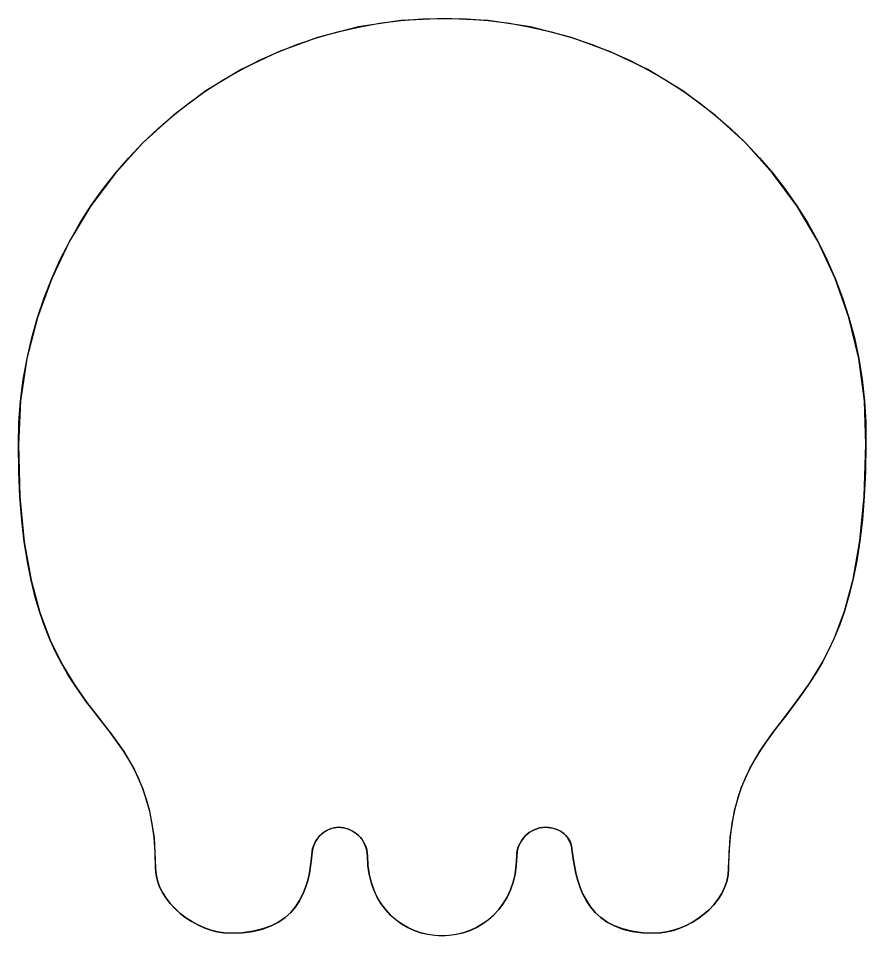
# Model space of a CAD drawing. Extents: x 39 to 178, y 61 to 211.
import ezdxf

# ---------------------------------------------------------------- set-up
doc = ezdxf.new("R2010")
doc.units = 0
doc.layers.add('SVG8', color=7, linetype='CONTINUOUS')

# ---------------------------------------------------------------- blocks, each defined once
blk = doc.blocks.new('BLOCK_3')
at = {"layer": 'SVG8', "color": 7}
blk.add_lwpolyline([(108.52, 211.41), (101.38, 211.06), (94.45, 210), (87.76, 208.29), (81.35, 205.95), (75.25, 203.02), (69.5, 199.53), (64.14, 195.53), (59.19, 191.03), (54.7, 186.08), (50.69, 180.72), (47.2, 174.97), (44.27, 168.87), (41.93, 162.46), (40.22, 155.78), (39.17, 148.84), (38.81, 141.7), (39.06, 133.12), (39.77, 125.78), (40.88, 119.51), (42.31, 114.19), (44.01, 109.67), (45.91, 105.81), (47.94, 102.47), (50.03, 99.5), (52.13, 96.77), (54.15, 94.13), (56.05, 91.45), (57.75, 88.58), (59.19, 85.37), (60.29, 81.7), (61.01, 77.41), (61.26, 72.37), (61.33, 71.34), (61.56, 70.33), (61.91, 69.34), (62.39, 68.38), (62.98, 67.46), (63.67, 66.58), (64.44, 65.76), (65.3, 64.99), (66.21, 64.28), (67.18, 63.65), (68.19, 63.09), (69.23, 62.62), (70.29, 62.25), (71.36, 61.97), (72.42, 61.8), (73.47, 61.74), (75.43, 61.82), (77.19, 62.05), (78.77, 62.43), (80.16, 62.94), (81.38, 63.57), (82.45, 64.31), (83.37, 65.15), (84.15, 66.07), (84.81, 67.07), (85.36, 68.12), (85.8, 69.23), (86.15, 70.38), (86.42, 71.55), (86.62, 72.74), (86.77, 73.94), (86.86, 75.13), (86.95, 75.56), (87.08, 75.98), (87.24, 76.37), (87.43, 76.74), (87.64, 77.09), (87.89, 77.41), (88.15, 77.71), (88.44, 77.99), (88.74, 78.23), (89.06, 78.45), (89.39, 78.63), (89.74, 78.79), (90.1, 78.91), (90.46, 79), (90.82, 79.05), (91.19, 79.07), (91.64, 79.05), (92.07, 78.98), (92.51, 78.87), (92.93, 78.72), (93.34, 78.53), (93.73, 78.3), (94.1, 78.04), (94.44, 77.74), (94.76, 77.41), (95.05, 77.05), (95.3, 76.66), (95.51, 76.24), (95.69, 75.8), (95.81, 75.34), (95.89, 74.85), (95.92, 74.34), (95.99, 72.83), (96.19, 71.41), (96.51, 70.07), (96.94, 68.82), (97.48, 67.66), (98.12, 66.59), (98.85, 65.62), (99.66, 64.74), (100.55, 63.96), (101.5, 63.28), (102.51, 62.69), (103.56, 62.21), (104.66, 61.83), (105.8, 61.56), (106.95, 61.4), (108.13, 61.34), (109.31, 61.4), (110.46, 61.56), (111.6, 61.83), (112.7, 62.21), (113.75, 62.69), (114.76, 63.28), (115.71, 63.96), (116.6, 64.74), (117.41, 65.62), (118.14, 66.59), (118.78, 67.66), (119.32, 68.82), (119.75, 70.07), (120.07, 71.41), (120.27, 72.83), (120.34, 74.34), (120.36, 74.78), (120.43, 75.22), (120.54, 75.66), (120.69, 76.08), (120.88, 76.49), (121.11, 76.88), (121.37, 77.25), (121.67, 77.59), (122, 77.91), (122.36, 78.2), (122.75, 78.45), (123.17, 78.66), (123.61, 78.83), (124.07, 78.96), (124.56, 79.04), (125.07, 79.07), (125.51, 79.05), (125.93, 79), (126.34, 78.91), (126.74, 78.79), (127.12, 78.63), (127.48, 78.45), (127.81, 78.23), (128.12, 77.99), (128.4, 77.71), (128.65, 77.41), (128.87, 77.09), (129.06, 76.74), (129.2, 76.37), (129.31, 75.98), (129.38, 75.56), (129.4, 75.13), (129.56, 73.94), (129.77, 72.74), (130.02, 71.55), (130.33, 70.38), (130.71, 69.23), (131.18, 68.12), (131.74, 67.07), (132.4, 66.07), (133.18, 65.15), (134.09, 64.31), (135.13, 63.57), (136.32, 62.94), (137.67, 62.43), (139.2, 62.05), (140.9, 61.82), (142.79, 61.74), (143.84, 61.79), (144.9, 61.95), (145.97, 62.21), (147.03, 62.57), (148.07, 63.01), (149.08, 63.54), (150.05, 64.15), (150.97, 64.84), (151.82, 65.59), (152.59, 66.41), (153.28, 67.29), (153.87, 68.22), (154.35, 69.2), (154.7, 70.22), (154.93, 71.28), (155, 72.37), (155.26, 77.48), (155.97, 81.83), (157.07, 85.55), (158.51, 88.8), (160.21, 91.7), (162.11, 94.41), (164.13, 97.06), (166.23, 99.8), (168.32, 102.76), (170.35, 106.09), (172.25, 109.93), (173.95, 114.41), (175.38, 119.69), (176.49, 125.91), (177.2, 133.19), (177.45, 141.7), (177.23, 148.84), (176.3, 155.78), (174.69, 162.46), (172.44, 168.87), (169.59, 174.97), (166.17, 180.72), (162.21, 186.08), (157.76, 191.03), (152.85, 195.53), (147.51, 199.53), (141.77, 203.02), (135.69, 205.95), (129.29, 208.29), (122.6, 210), (115.67, 211.06), (108.52, 211.41), (108.52, 211.41)], dxfattribs=at)
at = {"layer": 'SVG8'}
blk.add_open_spline([(108.52, 211.41), (69.92, 211.41), (38.81, 180.3), (38.81, 141.7), (38.81, 92.46), (61.26, 101.52), (61.26, 72.37), (61.26, 66.86), (67.95, 61.74), (73.47, 61.74), (84.5, 61.74), (86.47, 68.83), (86.86, 75.13), (87.25, 77.49), (89.22, 79.07), (91.19, 79.07), (93.56, 79.07), (95.92, 77.1), (95.92, 74.34), (95.92, 66.07), (101.83, 61.34), (108.13, 61.34), (114.43, 61.34), (120.34, 66.07), (120.34, 74.34), (120.34, 76.71), (122.31, 79.07), (125.07, 79.07), (127.43, 79.07), (129.4, 77.49), (129.4, 75.13), (130.19, 68.83), (132.16, 61.74), (142.79, 61.74), (148.31, 61.74), (155, 66.46), (155, 72.37), (155, 101.91), (177.45, 92.85), (177.45, 141.7), (178.24, 180.3), (147.13, 211.41), (108.52, 211.41)], degree=3, knots=[0, 0, 0, 0, 1, 1, 1, 2, 2, 2, 3, 3, 3, 4, 4, 4, 5, 5, 5, 6, 6, 6, 7, 7, 7, 8, 8, 8, 9, 9, 9, 10, 10, 10, 11, 11, 11, 12, 12, 12, 13, 13, 13, 14, 14, 14, 14], dxfattribs=at)

msp = doc.modelspace()

# ---------------------------------------------------------------- block references
at = {"layer": 'SVG8'}
msp.add_blockref('BLOCK_3', (0, 0), dxfattribs=at)

doc.saveas('drawing.dxf')
